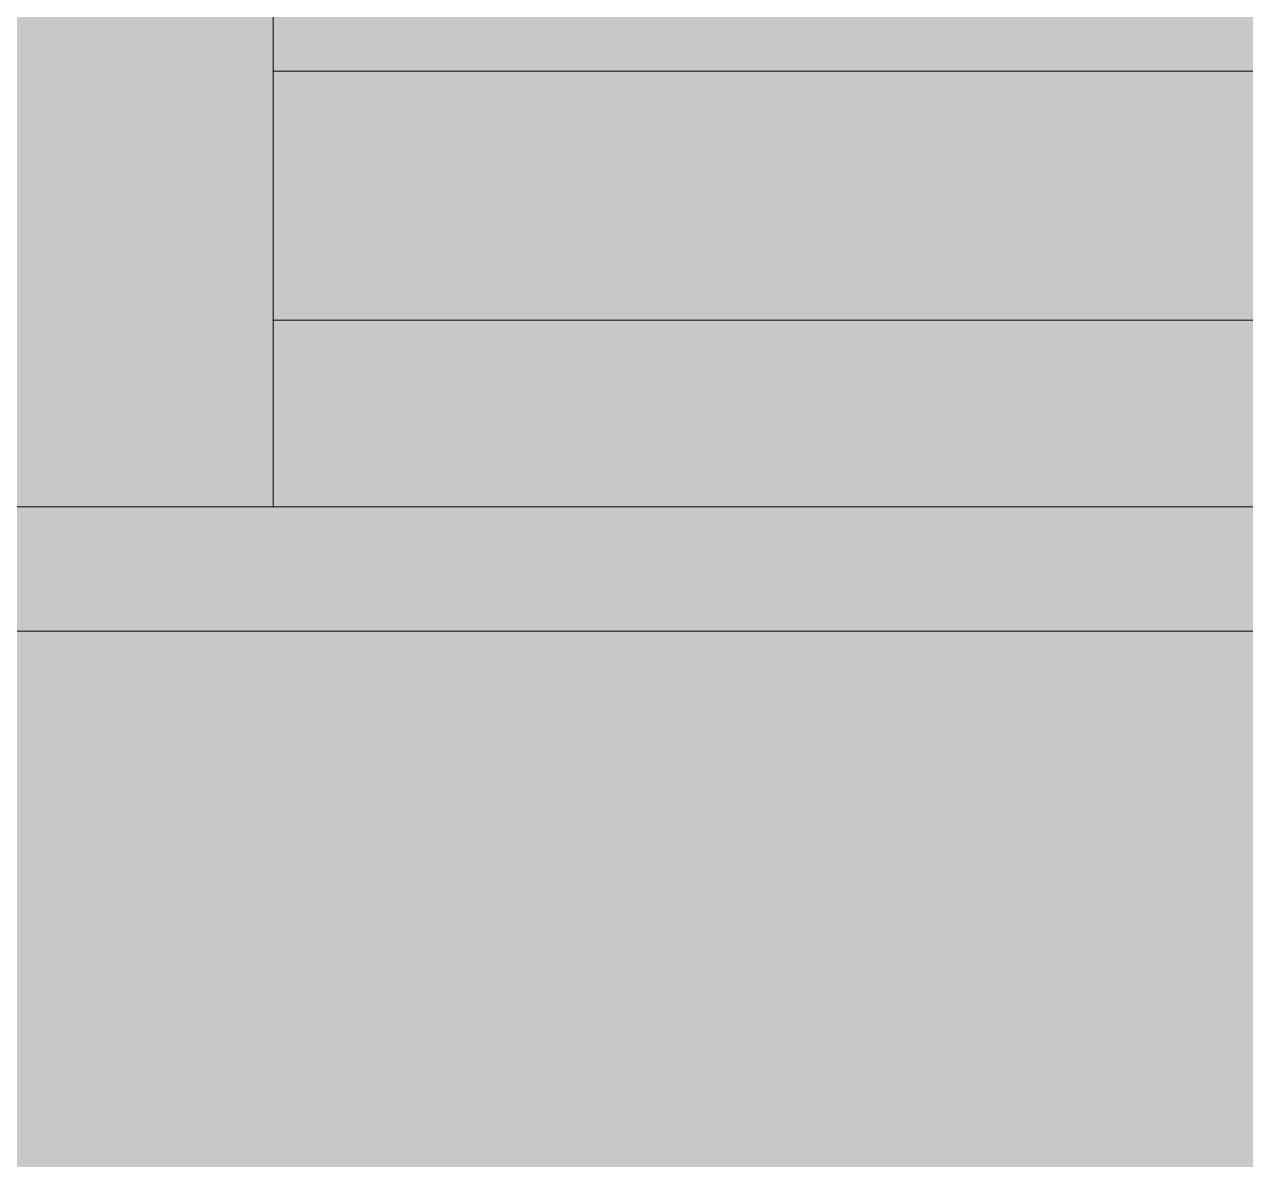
# Model space of a CAD drawing. Header units: inches. Extents: x 20139 to 37433, y -23296 to -20170.
# Drawn here: x 31392.474 to 31397.38, y -22547.675 to -22543.115 of the extents above; entities that cross this region are included whole.
import ezdxf

# ---------------------------------------------------------------- set-up
doc = ezdxf.new("R2010")
doc.units = ezdxf.units.IN
doc.header["$MEASUREMENT"] = 0
for name, color, linetype, lineweight in [('A-GLAZ-CURT', 52, 'Continuous', 9), ('A-GLAZ-CWMG', 51, 'Continuous', 9), ('I-WALL', 2, 'Continuous', 9), ('S-BEAM', 12, 'Continuous', 9)]:
    doc.layers.add(name, color=color, linetype=linetype, lineweight=lineweight)

# ---------------------------------------------------------------- blocks, each defined once
blk = doc.blocks.new('W-Wide Flange - W21X166-807738-Level 1')
at = {"layer": 'S-BEAM'}
h = blk.add_hatch(color=256, dxfattribs=at)
h.paths.add_polyline_path([(22783.0875, -22549.2528), (22783.0875, -22536.8528), (22077.057, -22536.8528), (22077.057, -22540.5528), (22173.5152, -22540.5528), (22173.5152, -22549.2528), (22769.7073, -22549.2528)], flags=0)
h.paths.add_polyline_path([(22792.8907, -22549.2528), (22792.8907, -22536.8528), (22788.0875, -22536.8528), (22788.0875, -22549.2528)], flags=0)
h.paths.add_polyline_path([(22130.3358, -22549.2528), (22168.5152, -22549.2528), (22168.5152, -22545.5528), (22077.057, -22545.5528), (22077.057, -22549.2528), (22113.0555, -22549.2528)], flags=0)
blk = doc.blocks.new('System Panel - Glazed-840710-Level 1')
at = {"layer": 'A-GLAZ-CURT', "transparency": 33554649}
blk.add_hatch(color=256, dxfattribs=at).paths.add_polyline_path([(-16, -1.25), (16, -1.25), (16, -0.25), (-16, -0.25)], flags=0)
at = {"layer": 'A-GLAZ-CURT'}
for p, q in [((-16, -1.25), (-16, -0.25)), ((-16, -0.25), (16, -0.25)), ((-16, -0.25), (-16, -1.25)), ((-16, -0.25), (16, -0.25)), ((16, -1.25), (-16, -1.25)), ((16, -1.25), (-16, -1.25))]:
    blk.add_line(p, q, dxfattribs=at)
blk = doc.blocks.new('Rectangular Mullion - Rectangular Mullion 1-840708-Level 1')
at = {"layer": 'A-GLAZ-CWMG'}
h = blk.add_hatch(color=256, dxfattribs=at)
h.paths.add_polyline_path([(22135.0152, -22545.0528), (22167.0152, -22545.0528), (22167.0152, -22544.3028), (22135.0152, -22544.3028)], flags=0)
h.paths.add_polyline_path([(22147.6161, -22543.3028), (22167.0152, -22543.3028), (22167.0152, -22541.0528), (22135.0152, -22541.0528), (22135.0152, -22543.3028)], flags=0)
blk.add_hatch(color=256, dxfattribs=at).paths.add_polyline_path([(22147.6161, -22544.3028), (22167.0152, -22544.3028), (22167.0152, -22543.3028), (22135.0152, -22543.3028), (22135.0152, -22544.3028)], flags=0)
blk.add_line((22135.0152, -22545.0528), (22167.0152, -22545.0528), dxfattribs=at)
blk = doc.blocks.new('Rectangular Mullion - Rectangular Mullion 1-827464-Level 1')
at = {"layer": 'A-GLAZ-CWMG'}
blk.add_hatch(color=256, dxfattribs=at).paths.add_polyline_path([(1, -2), (-1, -2), (-1, 2), (1, 2)], flags=0)
at = {"layer": 'A-GLAZ-CWMG', "lineweight": 13}
for p, q in [((1, 2), (-1, 2)), ((-1, 2), (-1, -2)), ((1, -2), (1, 2)), ((-1, -2), (1, -2))]:
    blk.add_line(p, q, dxfattribs=at)

msp = doc.modelspace()

# ---------------------------------------------------------------- hatches: boundary and pattern name
at = {"layer": 'I-WALL'}
h = msp.add_hatch(color=256, dxfattribs=at)
h.paths.add_polyline_path([(31393.47419, -22545.55281), (31426.97419, -22545.55281), (31426.97419, -22545.05281), (31334.09919, -22545.05281), (31334.09919, -22545.55281), (31392.47419, -22545.55281)], flags=0)
h.paths.add_polyline_path([(31393.47419, -22541.05281), (31426.97419, -22541.05281), (31426.97419, -22540.55281), (31334.09919, -22540.55281), (31334.09919, -22541.05281), (31392.47419, -22541.05281)], flags=0)

# ---------------------------------------------------------------- linework, layer by layer
msp.add_line((31334.09919, -22545.55281), (31426.97419, -22545.55281), dxfattribs=at)

# ---------------------------------------------------------------- block references
at = {"layer": 'A-GLAZ-CURT'}
msp.add_blockref('System Panel - Glazed-840710-Level 1', (31409.47419, -22543.05281), dxfattribs=at)
at = {"layer": 'A-GLAZ-CWMG', "extrusion": (0, 0, -1), "rotation": 180}
msp.add_blockref('Rectangular Mullion - Rectangular Mullion 1-827464-Level 1', (-31392.47419, -22543.05281), dxfattribs=at)
at = {"layer": 'A-GLAZ-CWMG'}
msp.add_blockref('Rectangular Mullion - Rectangular Mullion 1-840708-Level 1', (9258.45897, 0), dxfattribs=at)
at = {"layer": 'S-BEAM'}
msp.add_blockref('W-Wide Flange - W21X166-807738-Level 1', (9258.45897, 0), dxfattribs=at)

doc.saveas('drawing.dxf')
